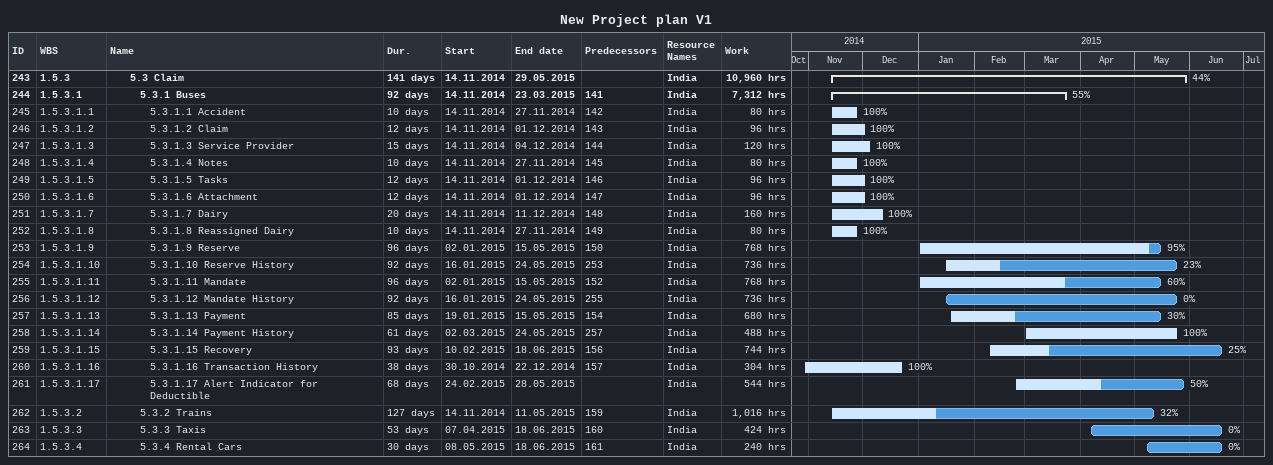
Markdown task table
New Project plan V1

| ID | WBS | Task | Duration | Start | Finish | Predecessors | Resources | % complete | Work (h) |
|---|---|---|---|---|---|---|---|---|---|
| 243 | 1.5.3 | **5.3 Claim** | 141d | 2014-11-14 | 2015-05-29 |  | India | 44 | 10960 |
| 244 | 1.5.3.1 | **5.3.1 Buses** | 92d | 2014-11-14 | 2015-03-23 | 141 | India | 55 | 7312 |
| 245 | 1.5.3.1.1 | 5.3.1.1 Accident | 10d | 2014-11-14 | 2014-11-27 | 142 | India | 100 | 80 |
| 246 | 1.5.3.1.2 | 5.3.1.2 Claim | 12d | 2014-11-14 | 2014-12-01 | 143 | India | 100 | 96 |
| 247 | 1.5.3.1.3 | 5.3.1.3 Service Provider | 15d | 2014-11-14 | 2014-12-04 | 144 | India | 100 | 120 |
| 248 | 1.5.3.1.4 | 5.3.1.4 Notes | 10d | 2014-11-14 | 2014-11-27 | 145 | India | 100 | 80 |
| 249 | 1.5.3.1.5 | 5.3.1.5 Tasks | 12d | 2014-11-14 | 2014-12-01 | 146 | India | 100 | 96 |
| 250 | 1.5.3.1.6 | 5.3.1.6 Attachment | 12d | 2014-11-14 | 2014-12-01 | 147 | India | 100 | 96 |
| 251 | 1.5.3.1.7 | 5.3.1.7 Dairy | 20d | 2014-11-14 | 2014-12-11 | 148 | India | 100 | 160 |
| 252 | 1.5.3.1.8 | 5.3.1.8 Reassigned Dairy | 10d | 2014-11-14 | 2014-11-27 | 149 | India | 100 | 80 |
| 253 | 1.5.3.1.9 | 5.3.1.9 Reserve | 96d | 2015-01-02 | 2015-05-15 | 150 | India | 95 | 768 |
| 254 | 1.5.3.1.10 | 5.3.1.10 Reserve History | 92d | 2015-01-16 | 2015-05-24 | 253 | India | 23 | 736 |
| 255 | 1.5.3.1.11 | 5.3.1.11 Mandate | 96d | 2015-01-02 | 2015-05-15 | 152 | India | 60 | 768 |
| 256 | 1.5.3.1.12 | 5.3.1.12 Mandate History | 92d | 2015-01-16 | 2015-05-24 | 255 | India | 0 | 736 |
| 257 | 1.5.3.1.13 | 5.3.1.13 Payment | 85d | 2015-01-19 | 2015-05-15 | 154 | India | 30 | 680 |
| 258 | 1.5.3.1.14 | 5.3.1.14 Payment History | 61d | 2015-03-02 | 2015-05-24 | 257 | India | 100 | 488 |
| 259 | 1.5.3.1.15 | 5.3.1.15 Recovery | 93d | 2015-02-10 | 2015-06-18 | 156 | India | 25 | 744 |
| 260 | 1.5.3.1.16 | 5.3.1.16 Transaction History | 38d | 2014-10-30 | 2014-12-22 | 157 | India | 100 | 304 |
| 261 | 1.5.3.1.17 | 5.3.1.17 Alert Indicator for Deductible | 68d | 2015-02-24 | 2015-05-28 |  | India | 50 | 544 |
| 262 | 1.5.3.2 | 5.3.2 Trains | 127d | 2014-11-14 | 2015-05-11 | 159 | India | 32 | 1016 |
| 263 | 1.5.3.3 | 5.3.3 Taxis | 53d | 2015-04-07 | 2015-06-18 | 160 | India | 0 | 424 |
| 264 | 1.5.3.4 | 5.3.4 Rental Cars | 30d | 2015-05-08 | 2015-06-18 | 161 | India | 0 | 240 |
